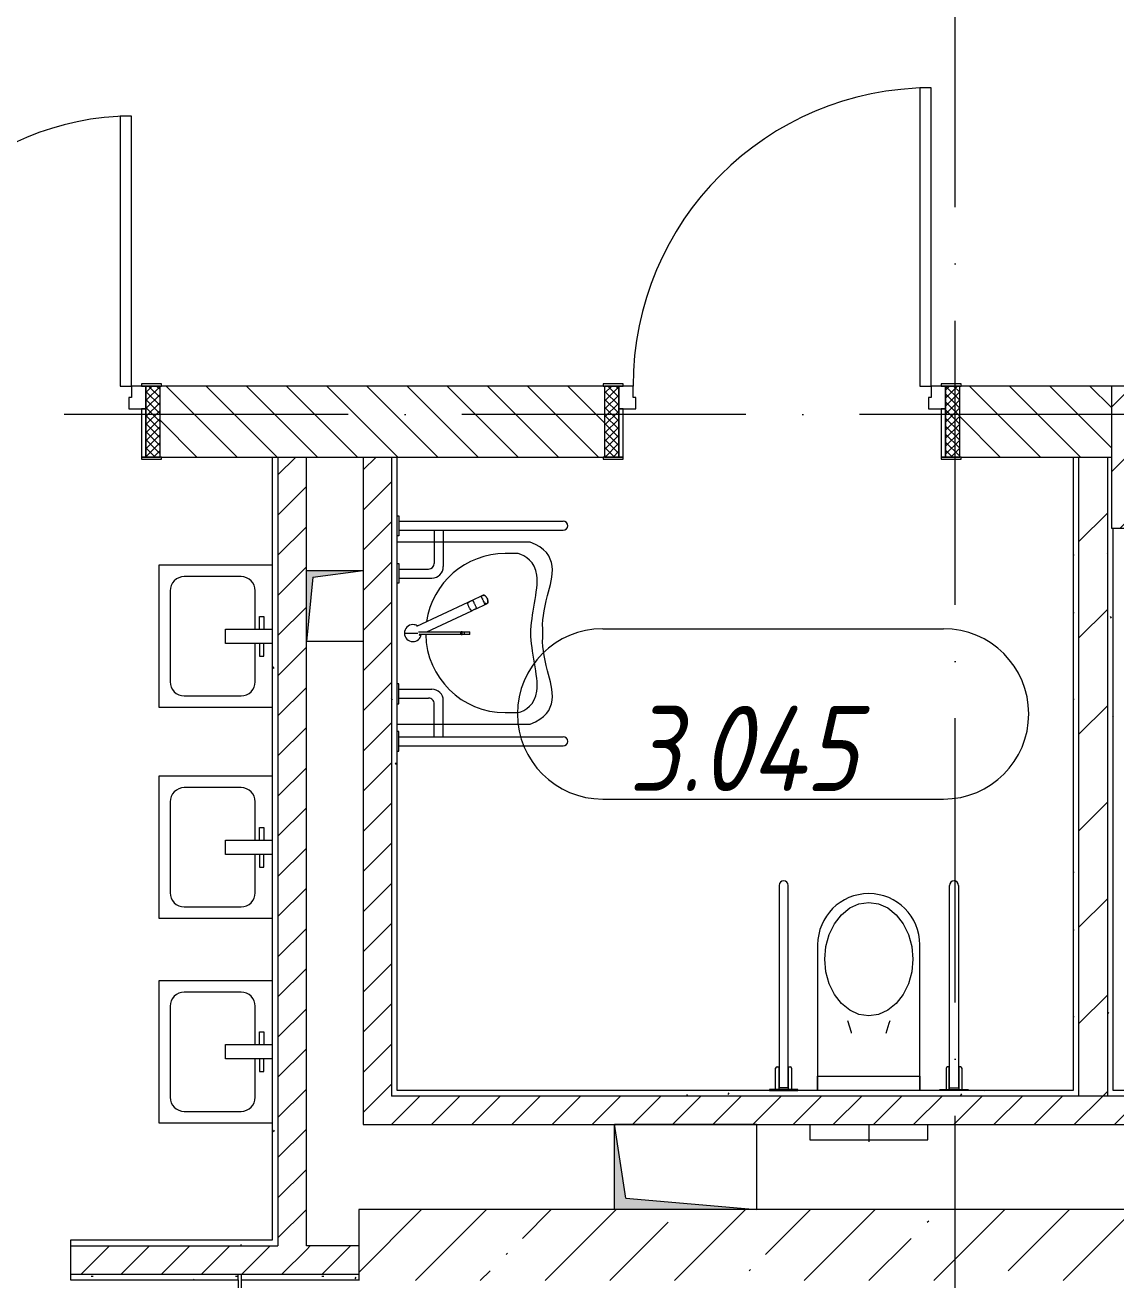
# Model space of a CAD drawing. Header units: millimetres. Extents: x -6467 to 106027, y -7090 to 195095.
# Drawn here: x 6684 to 10525, y 105548 to 109966 of the extents above; entities that cross this region are included whole.
import ezdxf

# ---------------------------------------------------------------- set-up
doc = ezdxf.new("R2010")
doc.units = ezdxf.units.MM
doc.linetypes.add('50_200_ШТРИХ_1Т_ш5_п1_п1_', pattern=[1400, 1000, -200, 0, -200])
for name, color, linetype, lineweight, true_color in [('A-AREA-IDEN-1', 7, 'Continuous', 9, 0xaaaaaa), ('A-GENM-1', 7, 'Continuous', 9, 0xaaaaaa), ('A-WALL-1', 7, 'Continuous', 5, 0x77b143), ('A-WALL-FNSH-2', 7, 'Continuous', 5, 0xaaaaaa), ('I-WALL-1', 7, 'Continuous', 5, 0x787878), ('M-EQPM-1', 7, 'Continuous', 9, 0xaaaaaa), ('M-EQPM-2', 7, 'Continuous', 9, 0xe2e2e2), ('P-SANR-FIXT-1', 7, 'Continuous', 9, 0xaaaaaa), ('Оси-3', 7, '50_200_ШТРИХ_1Т_ш5_п1_п1_', 9, 0xaaaaaa)]:
    doc.layers.add(name, color=color, linetype=linetype, lineweight=lineweight, true_color=true_color)
for name, color, linetype, lineweight in [('A-DOOR', 7, 'Continuous', 9), ('A-DOOR-2', 7, 'Continuous', 5), ('A-DOOR-FRAM', 7, 'Continuous', 9), ('A-DOOR-FRAM-2', 7, 'Continuous', 5), ('A-WALL', 7, 'Continuous', 5), ('A-WALL-FNSH-1', 7, 'Continuous', 5), ('I-WALL', 7, 'Continuous', 5), ('S-COLS', 7, 'Continuous', 9), ('S-COLS-1', 7, 'Continuous', 5)]:
    doc.layers.add(name, color=color, linetype=linetype, lineweight=lineweight)
doc.styles.add('ISOCPEUR_I_1', font='isocpeui.ttf', dxfattribs={"width": 0.85, "height": 2.5})
pattern_1 = [(0, (109.45, 102614.03), (406.4, 101.6), [6.706, -298.094, 6.706, -298.094, -1625.6]), (0, (109.45, 102614.03), (406.4, 101.6), [-609.6, 6.706, -602.894, 6.706, -298.094, -711.2]), (0, (109.45, 102614.03), (406.4, 101.6), [-1524, 6.706, -196.494, 6.706, -501.294]), (120, (261.85, 102664.83), (-291.1882, 301.1527), [6.706, -298.094, 6.706, -298.094, -1625.6]), (120, (261.85, 102664.83), (-291.1882, 301.1527), [-609.6, 6.706, -602.894, 6.706, -298.094, -711.2]), (120, (261.85, 102664.83), (-291.1882, 301.1527), [-1524, 6.706, -196.494, 6.706, -501.294]), (240, (312.65, 102868.03), (-115.2118, -402.7527), [6.706, -298.094, 6.706, -298.094, -1625.6]), (240, (312.65, 102868.03), (-115.2118, -402.7527), [-609.6, 6.706, -602.894, 6.706, -298.094, -711.2]), (240, (312.65, 102868.03), (-115.2118, -402.7527), [-1524, 6.706, -196.494, 6.706, -501.294])]
pattern_2 = [(45, (109.45, 102614.03), (-70.7107, 70.7107), [])]

# ---------------------------------------------------------------- blocks, each defined once
blk = doc.blocks.new('SND_Унитаз_Jika_Olymp_с_инсталяцией - Унитаз_ выпуск прямой_ установка на пол_693х360х360_ PN30_12_ ХВ резьба HP DN15_ К гл_ кон П DN100-17949462-АИ_План этажа Радиаторы_3')
at = {"layer": 'P-SANR-FIXT-1'}
for p, q in [((0, -54), (0, 6.3)), ((-208, 0), (-208, -54)), ((208, 0), (-208, 0)), ((208, -54), (208, 0)), ((-180, -174), (-180, -687.1)), ((-180, -224), (-180, -174)), ((180, -687.1), (180, -174)), ((180, -174), (180, -224)), ((180, -224), (-180, -224))]:
    blk.add_line(p, q, dxfattribs=at)
at = {"layer": 'P-SANR-FIXT-1', "flags": 128}
for points in [[(-61.7, -376.2), (-71.7, -411.6), (-75, -420.3)], [(75, -420.3), (62.3, -378.9), (61.7, -376.2)], [(0, -836.5), (-34.5, -831.5), (-67.3, -816.7), (-96.6, -792.9), (-121.2, -761.2), (-139.7, -723.3), (-151.1, -681), (-155, -636.5), (-151.1, -592), (-139.7, -549.7), (-121.2, -511.8), (-96.6, -480.1), (-67.3, -456.3), (-34.5, -441.5), (0, -436.5)], [(0, -436.5), (34.5, -441.5), (67.3, -456.3), (96.6, -480.1), (121.2, -511.8), (139.7, -549.7), (151.1, -592), (155, -636.5), (151.1, -681), (139.7, -723.3), (121.2, -761.2), (96.6, -792.9), (67.3, -816.7), (34.5, -831.5), (0, -836.5)]]:
    blk.add_lwpolyline(points, dxfattribs=at)
at = {"layer": 'P-SANR-FIXT-1'}
blk.add_arc((0, -687.1), 180, 180, 360, dxfattribs=at)
blk = doc.blocks.new('132_МГН_Поручень для унитаза_тип откидной - ПР 1Р-17949463-АИ_План этажа Радиаторы_3')
at = {"layer": 'A-GENM-1'}
for p, q in [((-50, -3), (-50, 0)), ((50, 0), (50, -3)), ((50, -3), (-50, -3)), ((-17, -3), (-28.2, -3)), ((-28.2, -3), (-28.2, -78)), ((-17, -83), (-17, -3)), ((-16.6, -8.9), (-16.6, -4.2)), ((-16, -9.5), (-16.6, -8.9)), ((-16, -722), (-16, -9.5)), ((16, -9.5), (-16, -9.5)), ((16, -9.5), (16.6, -8.9)), ((16, -9.5), (16, -722)), ((16.6, -8.9), (16.6, -4.2)), ((28.2, -3), (17, -3)), ((17, -3), (17, -83)), ((28.2, -78), (28.2, -3)), ((-23.2, -83), (-17, -83)), ((17, -83), (23.2, -83))]:
    blk.add_line(p, q, dxfattribs=at)
for centre, radius, start, end in [((-15.3, -4.2), 1.24, 90, 180), ((15.3, -4.2), 1.24, 0, 90), ((-23.2, -78), 5, 180, 270), ((23.2, -78), 5, 270, 360), ((0, -722), 16, 180, 270), ((0, -722), 16, 270, 360)]:
    blk.add_arc(centre, radius, start, end, dxfattribs=at)
blk = doc.blocks.new('132_МГН_Поручень для унитаза_тип откидной - ПР 1Р-17910367-АИ_План этажа Радиаторы_3')
at = {"layer": 'A-GENM-1'}
for p, q in [((-16, 722), (-16, 9.5)), ((16, 9.5), (16, 722)), ((-28.2, 3), (-28.2, 78)), ((-23.2, 83), (-17, 83)), ((-17, 83), (-17, 3)), ((17, 83), (23.2, 83)), ((17, 3), (17, 83)), ((28.2, 78), (28.2, 3)), ((-50, 3), (-50, 0)), ((50, 3), (-50, 3)), ((-17, 3), (-28.2, 3)), ((-16, 9.5), (-16.6, 8.9)), ((-16.6, 8.9), (-16.6, 4.2)), ((16, 9.5), (-16, 9.5)), ((16, 9.5), (16.6, 8.9)), ((16.6, 8.9), (16.6, 4.2)), ((28.2, 3), (17, 3)), ((50, 0), (50, 3)), ((-50, 0), (50, 0))]:
    blk.add_line(p, q, dxfattribs=at)
for centre, radius, start, end in [((0, 722), 16, 90, 180), ((0, 722), 16, 0, 90), ((-23.2, 78), 5, 90, 180), ((23.2, 78), 5, 0, 90), ((-15.3, 4.2), 1.24, 180, 270), ((15.3, 4.2), 1.24, 270, 360)]:
    blk.add_arc(centre, radius, start, end, dxfattribs=at)
blk = doc.blocks.new('АИ_2D_Поручень МГН - АИ_2D_Поручень МГН-17910365-АИ_План этажа Радиаторы_3')
at = {"layer": 'P-SANR-FIXT-1'}
for p, q in [((-414.6, 0), (-414.6, -5)), ((-344.6, -5), (-344.6, 0)), ((-247, 0), (-247, -5)), ((-177, -5), (-177, 0)), ((177, -5), (177, 0)), ((247, 0), (247, -5)), ((344.6, -5), (344.6, 0)), ((414.6, 0), (414.6, -5)), ((-414.6, -5), (-344.6, -5)), ((-395.4, -5), (-395.4, -584.2)), ((-363.8, -5), (-363.8, -584.2)), ((-247, -5), (-177, -5)), ((-227.3, -5), (-227.3, -110.2)), ((-195.7, -5), (-195.7, -122)), ((247, -5), (177, -5)), ((195.7, -5), (195.7, -122)), ((227.3, -5), (227.3, -110.2)), ((414.6, -5), (344.6, -5)), ((363.8, -5), (363.8, -584.2)), ((395.4, -5), (395.4, -584.2)), ((-363.8, -130.2), (-247.3, -130.2)), ((363.8, -130.2), (247.3, -130.2)), ((-363.8, -162), (-235.7, -162)), ((363.8, -162), (235.7, -162))]:
    blk.add_line(p, q, dxfattribs=at)
for centre, radius, start, end in [((-247.3, -110.2), 20, 270, 0), ((-235.7, -122), 40, 270, 0), ((235.7, -122), 40, 180, 270), ((247.3, -110.2), 20, 180, 270), ((-379.6, -584.2), 15.8, 180, 360), ((379.6, -584.2), 15.8, 180, 360)]:
    blk.add_arc(centre, radius, start, end, dxfattribs=at)
blk = doc.blocks.new('SND_Умывальник МГН_Jika - гибкая подводка_ 640х550х165 PN6_3_ ХВ_ГВ накидная гайка BP DN15_ К-гл_кон_ П DN 50-17949464-АИ_План этажа Радиаторы_3')
at = {"layer": 'P-SANR-FIXT-1'}
for p, q in [((-320, 0), (-320, -468)), ((320, -468), (320, 0)), ((0, -25), (0, -72.9)), ((-7.2, -77.6), (-5, -82.3)), ((-5, -222.8), (-5, -77.2)), ((5, -75.2), (5, -222.8)), ((108.1, -248.8), (23.7, -67.8)), ((5, -103.7), (79, -262.4)), ((-5, -228.7), (-5, -222.8)), ((5, -222.8), (-5, -222.8)), ((-5, -225.3), (-5, -228.7)), ((-5, -236.8), (-5, -228.7)), ((-5, -228.7), (5, -228.7)), ((-5, -254.9), (-5, -236.8)), ((-5, -236.8), (5, -236.8)), ((-5, -254.9), (5, -254.9)), ((5, -222.8), (5, -228.7)), ((5, -228.7), (5, -225.3)), ((5, -228.7), (5, -236.8)), ((5, -236.8), (5, -254.9)), ((87.1, -279.9), (100.7, -308.9)), ((109.1, -305.9), (111.4, -304.2)), ((129.8, -295.3), (116.3, -266.3)), ((119.3, -300.5), (122.1, -299.8)), ((-280, -380), (-280, -425)), ((280, -425), (280, -380))]:
    blk.add_line(p, q, dxfattribs=at)
at = {"layer": 'P-SANR-FIXT-1', "flags": 128}
for points in [[(87.1, -279.9), (83, -270.9), (79, -262.4)], [(79, -262.4), (83, -270.9), (87.1, -279.9)], [(108.1, -248.8), (112.1, -257.3), (116.3, -266.3)], [(116.3, -266.3), (112.1, -257.3), (108.1, -248.8)], [(104, -316.1), (102.9, -313.7), (100.7, -308.9)], [(100.7, -308.9), (102.9, -313.7), (104, -316.1)], [(133.2, -302.5), (133.5, -304), (133.4, -305.6), (132.7, -307.4), (131.6, -309.2), (130.1, -311), (128.1, -312.8), (125.8, -314.4), (123.3, -315.9), (120.6, -317.1), (117.8, -318.1), (115.1, -318.8), (112.5, -319.2), (110.1, -319.2), (108, -318.9), (106.2, -318.3), (104.9, -317.3), (104, -316.1)], [(129.8, -295.3), (132, -300.1), (133.2, -302.5)], [(133.2, -302.5), (132, -300.1), (129.8, -295.3)], [(131, -300.4), (132.3, -301.3), (133.2, -302.5)], [(104, -316.1), (103.7, -314.7), (103.8, -313.1), (104.4, -311.3), (105.6, -309.5)]]:
    blk.add_lwpolyline(points, dxfattribs=at)
at = {"layer": 'P-SANR-FIXT-1'}
for centre, radius, start, end in [((0, -55), 30, 0, 180), ((0, -55), 30, 180, 260.3407), ((0, -55), 30, 330, 360), ((0, -380), 280, 91.025, 180), ((0, -380), 280, 0, 81.6741)]:
    blk.add_arc(centre, radius, start, end, dxfattribs=at)
for points, knots in [([(79, -262.4), (78.9, -262.2), (78.9, -261.7), (79.4, -260.8), (80.3, -259.8), (81.3, -258.9), (82.4, -258), (84.1, -256.8), (86.6, -255.2), (90.1, -253.3), (94, -251.5), (98, -249.9), (101.4, -248.8), (104, -248.3), (105.8, -248.1), (107.4, -248.1), (108, -248.5), (108.1, -248.8)], [-1, -1, -1, -1, -0.958333, -0.916667, -0.875, -0.833333, -0.791667, -0.75, -0.666667, -0.555556, -0.444444, -0.333333, -0.222222, -0.166667, -0.111111, -0.055556, 0, 0, 0, 0]), ([(108.1, -248.8), (108.2, -249), (108.2, -249.6), (107.7, -250.4), (107.3, -250.9), (107.1, -251.1)], [-1, -1, -1, -1, -0.9583333, -0.9166667, -0.8888889, -0.8888889, -0.8888889, -0.8888889]), ([(87.1, -279.9), (87.1, -279.9), (87.5, -279.7), (88.7, -279), (90.3, -278.3), (92.6, -277.2), (95.8, -275.7), (99.6, -273.9), (103.6, -272), (107.1, -270.4), (109.9, -269.1), (111.7, -268.3), (113, -267.7), (114.2, -267.2), (115.3, -266.7), (116, -266.4), (116.2, -266.3), (116.3, -266.3)], [0, 0, 0, 0, 0.055556, 0.111111, 0.166667, 0.222222, 0.333333, 0.444444, 0.555556, 0.666667, 0.75, 0.791667, 0.833333, 0.875, 0.916667, 0.958333, 1, 1, 1, 1]), ([(100.7, -308.9), (100.7, -308.9), (101, -308.8), (102.4, -308.2), (103.9, -307.5), (106.3, -306.5), (109.4, -305), (113.3, -303.2), (116.6, -301.7), (119.2, -300.5), (121.1, -299.6), (123.1, -298.6), (124.9, -297.7), (126.6, -296.9), (128.2, -296.2), (129.5, -295.5), (129.8, -295.3), (129.8, -295.3)], [-1, -1, -1, -1, -0.944444, -0.888889, -0.833333, -0.777778, -0.666667, -0.555556, -0.444444, -0.388889, -0.333333, -0.277778, -0.222222, -0.166667, -0.111111, -0.055556, 0, 0, 0, 0]), ([(106.5, -308.4), (106, -308.9), (105.1, -310), (104.2, -311.6), (103.8, -313), (103.6, -314.4), (103.7, -315.5), (104, -316.1)], [0.7777778, 0.7777778, 0.7777778, 0.7777778, 0.8333333, 0.8888889, 0.9166667, 0.9444444, 1, 1, 1, 1]), ([(104, -316.1), (104.3, -316.8), (105.3, -317.8), (107.3, -318.8), (109.4, -319.2), (112.3, -319.3), (115.9, -318.8), (120, -317.5), (123.3, -315.9), (125.7, -314.5), (127.5, -313.3), (129.2, -311.9), (130.8, -310.3), (132.1, -308.6), (133.1, -306.7), (133.7, -304.6), (133.5, -303.2), (133.2, -302.5)], [0, 0, 0, 0, 0.055556, 0.111111, 0.166667, 0.222222, 0.333333, 0.444444, 0.555556, 0.611111, 0.666667, 0.722222, 0.777778, 0.833333, 0.888889, 0.944444, 1, 1, 1, 1]), ([(112.5, -303.5), (112.2, -303.7), (111.2, -304.3), (110.3, -305), (109.7, -305.4)], [0.57836957, 0.57836957, 0.57836957, 0.57836957, 0.61111111, 0.66666667, 0.66666667, 0.66666667, 0.66666667]), ([(121.4, -300), (120.7, -300.1), (119.6, -300.4), (118.5, -300.8), (118.1, -301)], [0.33333333, 0.33333333, 0.33333333, 0.33333333, 0.38888889, 0.42211174, 0.42211174, 0.42211174, 0.42211174]), ([(133.2, -302.5), (132.8, -301.9), (132, -300.9), (130.9, -300.3), (130.4, -300.1)], [0, 0, 0, 0, 0.05555556, 0.097424, 0.097424, 0.097424, 0.097424]), ([(-280, -425), (-272.8, -450.8), (-229.3, -523.4), (-61.7, -470), (0, -470)], [-0.6664917, -0.6664917, -0.6664917, -0.6664917, -0.3523534, 0, 0, 0, 0]), ([(0, -470), (61.7, -470), (229.3, -523.4), (272.8, -450.8), (280, -425)], [-0.6664917, -0.6664917, -0.6664917, -0.6664917, -0.3141383, 0, 0, 0, 0]), ([(-320, -468), (-281.1, -574.8), (-131.1, -523.5), (-41.2, -508.8), (0, -512.9)], [0, 0, 0, 0, 0.3972744, 0.715552, 0.715552, 0.715552, 0.715552]), ([(0, -512.9), (41.2, -508.8), (131.1, -523.5), (281.1, -574.8), (320, -468)], [0, 0, 0, 0, 0.3182776, 0.715552, 0.715552, 0.715552, 0.715552])]:
    blk.add_open_spline(points, degree=3, knots=knots, dxfattribs=at)
blk = doc.blocks.new('SND_2D_Раковина1 - 400х300-18442872-АИ_План этажа Радиаторы_3')
at = {"layer": 'P-SANR-FIXT-1'}
for p, q in [((-250, 220), (-250, -180)), ((250, 220), (-250, 220)), ((160, 180), (-160, 180)), ((250, -180), (250, 220)), ((-210, 130), (-210, -70)), ((210, -70), (210, 130)), ((-25, -180), (-25, -15)), ((-25, -15), (25, -15)), ((25, -15), (25, -180)), ((-160, -120), (-25, -120)), ((25, -120), (160, -120)), ((-70, -135), (-70, -150)), ((-25, -135), (-70, -135)), ((-70, -150), (-25, -150)), ((25, -135), (70, -135)), ((70, -150), (25, -150)), ((70, -135), (70, -150))]:
    blk.add_line(p, q, dxfattribs=at)
for centre, start, end in [((-160, 130), 90, 180), ((160, 130), 360, 90), ((-160, -70), 180, 270), ((160, -70), 270, 360)]:
    blk.add_arc(centre, 50, start, end, dxfattribs=at)
blk = doc.blocks.new('BSC_Колонна _Прямоугольная - 500х500-V75-АИ_План этажа Радиаторы_3')
at = {"layer": 'S-COLS-1'}
h = blk.add_hatch(dxfattribs=at)
h.set_pattern_fill('FP_103', color=256, style=0, pattern_type=2)
h.set_pattern_definition([(45, (-10650, -5831.04), (-228.0985, 228.0985), []), (45, (-10421.9, -5831.04), (-228.0985, 228.0985), [403.225, -80.645, 6.706, -73.939])])
h.paths.add_polyline_path([(-250, -250), (250, -250), (250, 250), (-250, 250)])
for p, q in [((250, 250), (-250, 250)), ((-250, 250), (-250, -250)), ((250, -250), (250, 250)), ((-250, -250), (250, -250))]:
    blk.add_line(p, q, dxfattribs=at)
blk = doc.blocks.new('110_Дверь_СКБ_1Ст_Внутренняя - СОШ_Д-04_Дв_1150_900_x2100h_туалет для мальчиков_ туалет для девочек-26085025-АИ_План этажа Радиаторы_3')
at = {"layer": 'A-DOOR-2'}
h = blk.add_hatch(dxfattribs=at)
h.set_pattern_fill('FP_48', color=256, style=0, pattern_type=2)
h.set_pattern_definition([(135, (1751.41, 189.685), (-14.14214, -14.14214), []), (225, (1751.41, 189.685), (14.14214, -14.14214), [])])
h.paths.add_polyline_path([(587.5, -125), (587.5, 125), (537.5, 125), (537.5, -125)])
at = {"layer": 'A-DOOR-FRAM-2'}
h = blk.add_hatch(dxfattribs=at)
h.set_pattern_fill('FP_49', color=256, style=0, pattern_type=2)
h.set_pattern_definition([(45, (-371.384, 189.685), (-14.1421, 14.1421), []), (135, (-371.384, 189.685), (-14.1421, -14.1421), [])])
h.paths.add_polyline_path([(-512.5, -125), (-512.5, 125), (-562.5, 125), (-562.5, -125)])
at = {"layer": 'A-DOOR'}
for p, q in [((487.5, 1075), (447.5, 1075)), ((447.5, 1075), (447.5, 125)), ((487.5, 125), (487.5, 1075)), ((447.5, 125), (487.5, 125))]:
    blk.add_line(p, q, dxfattribs=at)
at = {"layer": 'A-DOOR-2'}
blk.add_arc((487.5, 125), 950, 90, 180, dxfattribs=at)
at = {"layer": 'A-DOOR-FRAM'}
for p, q in [((-497.5, 133), (-567.5, 133)), ((-567.5, 133), (-567.5, 125)), ((-497.5, 125), (-497.5, 133)), ((592.5, 133), (522.5, 133)), ((522.5, 133), (522.5, 125)), ((592.5, 125), (592.5, 133)), ((-567.5, 125), (-497.5, 125)), ((-512.5, 125), (-562.5, 125)), ((-562.5, 125), (-562.5, -125)), ((-462.5, 125), (-512.5, 125)), ((-512.5, 125), (-512.5, 45)), ((-512.5, -125), (-512.5, 125)), ((-497.5, 125), (-512.5, 125)), ((-512.5, 125), (-512.5, 124)), ((-512.5, 124), (-497.5, 124)), ((-497.5, 124), (-497.5, 125)), ((-462.5, 85), (-462.5, 125)), ((487.5, 125), (487.5, 85)), ((537.5, 125), (487.5, 125)), ((537.5, 125), (522.5, 125)), ((522.5, 125), (522.5, 124)), ((522.5, 125), (592.5, 125)), ((522.5, 124), (537.5, 124)), ((537.5, 45), (537.5, 125)), ((587.5, 125), (537.5, 125)), ((537.5, 125), (537.5, -125)), ((537.5, 124), (537.5, 125)), ((587.5, -125), (587.5, 125)), ((-512.5, 45), (-452.5, 45)), ((-497.5, 45), (-512.5, 45)), ((-512.5, 45), (-512.5, -125)), ((-497.5, -125), (-497.5, 45)), ((-452.5, 85), (-462.5, 85)), ((-452.5, 45), (-452.5, 85)), ((487.5, 85), (477.5, 85)), ((477.5, 85), (477.5, 45)), ((477.5, 45), (537.5, 45)), ((537.5, 45), (522.5, 45)), ((522.5, 45), (522.5, -125)), ((537.5, -125), (537.5, 45)), ((-497.5, -125), (-567.5, -125)), ((-567.5, -125), (-567.5, -133)), ((-562.5, -125), (-512.5, -125)), ((-512.5, -125), (-497.5, -125)), ((-497.5, -133), (-497.5, -125)), ((522.5, -125), (537.5, -125)), ((592.5, -125), (522.5, -125)), ((522.5, -125), (522.5, -133)), ((537.5, -125), (587.5, -125)), ((592.5, -133), (592.5, -125)), ((-567.5, -133), (-497.5, -133)), ((522.5, -133), (592.5, -133))]:
    blk.add_line(p, q, dxfattribs=at)
blk = doc.blocks.new('Канал вертикальный прямоугольный - Шахта - значок проема-24087344-АИ_План этажа Радиаторы_3')
at = {"layer": 'M-EQPM-2'}
blk.add_hatch(color=256, dxfattribs=at).paths.add_polyline_path([(-150, -250), (-110, 210), (150, 250), (-150, 250)])
at = {"layer": 'M-EQPM-1'}
for p, q in [((-150, -250), (-150, 250)), ((-150, 250), (150, 250)), ((-110, 210), (150, 250)), ((150, 250), (150, -250)), ((-110, 210), (-150, -250)), ((150, -250), (-150, -250))]:
    blk.add_line(p, q, dxfattribs=at)
blk = doc.blocks.new('Канал вертикальный прямоугольный - Шахта - значок проема-24087366-АИ_План этажа Радиаторы_3')
at = {"layer": 'M-EQPM-2'}
blk.add_hatch(color=256, dxfattribs=at).paths.add_polyline_path([(-100, 125), (-100, -125), (-77.5, 102.5), (100, 125)])
at = {"layer": 'M-EQPM-1'}
for p, q in [((-100, -125), (-100, 125)), ((-100, 125), (100, 125)), ((-77.5, 102.5), (-100, -125)), ((-77.5, 102.5), (100, 125)), ((100, 125), (100, -125)), ((100, -125), (-100, -125))]:
    blk.add_line(p, q, dxfattribs=at)
blk = doc.blocks.new('110_Дверь_СКБ_1_адиаторы_32')
at = {"layer": 'A-DOOR-2'}
h = blk.add_hatch(dxfattribs=at)
h.set_pattern_fill('FP_130', color=256, style=0, pattern_type=2)
h.set_pattern_definition([(135, (1701.41, 189.685), (-14.14214, -14.14214), []), (225, (1701.41, 189.685), (14.14214, -14.14214), [])])
h.paths.add_polyline_path([(637.5, -125), (637.5, 125), (587.5, 125), (587.5, -125)])
at = {"layer": 'A-DOOR-FRAM-2'}
h = blk.add_hatch(dxfattribs=at)
h.set_pattern_fill('FP_131', color=256, style=0, pattern_type=2)
h.set_pattern_definition([(45, (-421.384, 189.685), (-14.1421, 14.1421), []), (135, (-421.384, 189.685), (-14.1421, -14.1421), [])])
h.paths.add_polyline_path([(-562.5, -125), (-562.5, 125), (-612.5, 125), (-612.5, -125)])
at = {"layer": 'A-DOOR'}
for p, q in [((537.5, 1175), (497.5, 1175)), ((497.5, 1175), (497.5, 125)), ((537.5, 125), (537.5, 1175)), ((497.5, 125), (537.5, 125))]:
    blk.add_line(p, q, dxfattribs=at)
at = {"layer": 'A-DOOR-2'}
blk.add_arc((537.5, 125), 1050, 90, 180, dxfattribs=at)
at = {"layer": 'A-DOOR-FRAM'}
for p, q in [((-547.5, 133), (-617.5, 133)), ((-617.5, 133), (-617.5, 125)), ((-547.5, 125), (-547.5, 133)), ((642.5, 133), (572.5, 133)), ((572.5, 133), (572.5, 125)), ((642.5, 125), (642.5, 133)), ((-617.5, 125), (-547.5, 125)), ((-562.5, 125), (-612.5, 125)), ((-612.5, 125), (-612.5, -125)), ((-512.5, 125), (-562.5, 125)), ((-562.5, 125), (-562.5, 45)), ((-562.5, -125), (-562.5, 125)), ((-547.5, 125), (-562.5, 125)), ((-562.5, 125), (-562.5, 124)), ((-562.5, 124), (-547.5, 124)), ((-547.5, 124), (-547.5, 125)), ((-512.5, 85), (-512.5, 125)), ((537.5, 125), (537.5, 85)), ((587.5, 125), (537.5, 125)), ((587.5, 125), (572.5, 125)), ((572.5, 125), (572.5, 124)), ((572.5, 125), (642.5, 125)), ((572.5, 124), (587.5, 124)), ((587.5, 45), (587.5, 125)), ((637.5, 125), (587.5, 125)), ((587.5, 125), (587.5, -125)), ((587.5, 124), (587.5, 125)), ((637.5, -125), (637.5, 125)), ((-562.5, 45), (-502.5, 45)), ((-547.5, 45), (-562.5, 45)), ((-562.5, 45), (-562.5, -125)), ((-547.5, -125), (-547.5, 45)), ((-502.5, 85), (-512.5, 85)), ((-502.5, 45), (-502.5, 85)), ((537.5, 85), (527.5, 85)), ((527.5, 85), (527.5, 45)), ((527.5, 45), (587.5, 45)), ((587.5, 45), (572.5, 45)), ((572.5, 45), (572.5, -125)), ((587.5, -125), (587.5, 45)), ((-547.5, -125), (-617.5, -125)), ((-617.5, -125), (-617.5, -133)), ((-612.5, -125), (-562.5, -125)), ((-562.5, -125), (-547.5, -125)), ((-547.5, -133), (-547.5, -125)), ((572.5, -125), (587.5, -125)), ((642.5, -125), (572.5, -125)), ((572.5, -125), (572.5, -133)), ((587.5, -125), (637.5, -125)), ((642.5, -133), (642.5, -125)), ((-617.5, -133), (-547.5, -133)), ((572.5, -133), (642.5, -133))]:
    blk.add_line(p, q, dxfattribs=at)
blk = doc.blocks.new('АР_Перемычка1 - АР_Перемычка-25566101-АИ_План этажа Радиаторы_3')
at = {"layer": 'A-GENM-1'}
blk.add_line((-250, -125), (-243, -125), dxfattribs=at)
blk = doc.blocks.new('AAR_СКБ_Марка_помещения_1_5 ммп - Номер-27962133-АИ_План этажа Радиаторы_3')
at = {"layer": 'A-AREA-IDEN-1'}
for p, q in [((-2.987, 3), (3.013, 3)), ((-2.987, 0), (3.013, 0))]:
    blk.add_line(p, q, dxfattribs=at)
for centre, start, end in [((-2.987, 1.5), 90, 270), ((3.013, 1.5), 270, 90)]:
    blk.add_arc(centre, 1.5, start, end, dxfattribs=at)

msp = doc.modelspace()

# ---------------------------------------------------------------- hatches: boundary and pattern name
at = {"layer": 'A-WALL'}
h = msp.add_hatch(dxfattribs=at)
h.set_pattern_fill('FP_1', color=256, style=0, pattern_type=2)
h.set_pattern_definition([(45, (109.45, 102614.03), (-228.0985, 228.0985), []), (45, (337.55, 102614.03), (-228.0985, 228.0985), [403.225, -80.645, 6.706, -73.939])])
h.paths.add_polyline_path([(12759.4, 105545.1), (12759.4, 105795.1), (7859.4, 105795.1), (7859.4, 105545.1), (10414.6, 105545.1), (10414.8, 105545.1), (11973.8, 105545.1)])
at = {"layer": 'I-WALL'}
h = msp.add_hatch(dxfattribs=at)
h.set_pattern_fill('FP_2', color=256, style=0, pattern_type=2)
h.set_pattern_definition([(135, (109.45, 102614.03), (-70.71068, -70.71068), [])])
h.paths.add_polyline_path([(34469.4, 108445.1), (34909.4, 108445.1), (34909.4, 108695.1), (33784.8, 108695.1), (33784.8, 108445.1), (34304.9, 108445.1)])
h.paths.add_polyline_path([(32234.4, 108445.1), (32584.8, 108445.1), (32584.8, 108695.1), (31052.4, 108695.1), (31052.4, 108445.1), (31984.4, 108445.1)])
h.paths.add_polyline_path([(28909.4, 108445.1), (28909.4, 108695.1), (28831.4, 108693.1), (28831.4, 108445.1)])
h.paths.add_polyline_path([(25909.4, 108445.1), (25909.4, 108695.1), (20409.4, 108695.1), (20409.4, 108445.1), (24909.4, 108445.1)])
h.paths.add_polyline_path([(27067.4, 108445.1), (27067.4, 108447.1), (27067.4, 108695.1), (26409.4, 108693.1), (26409.4, 108445.1), (26529.4, 108445.1)])
h.paths.add_polyline_path([(29409.4, 108445.1), (29449.4, 108445.1), (29449.4, 108695.1), (29409.4, 108695.1), (29409.4, 108530.1)])
h.paths.add_polyline_path([(30149.4, 108445.1), (30352.4, 108445.1), (30352.4, 108695.1), (30149.4, 108695.1), (30149.4, 108530.1)])
h.paths.add_polyline_path([(19909.4, 108445.1), (19909.4, 108695.1), (17409.4, 108695.1), (17409.4, 108445.1)])
h.paths.add_polyline_path([(16811.4, 108445.1), (16909.4, 108447.1), (16909.4, 108695.1), (16811.4, 108693.1), (16809.4, 108445.1)])
h.paths.add_polyline_path([(15009.4, 108445.1), (15047.4, 108447.1), (15047.4, 108695.1), (15009.4, 108693.1), (15009.4, 108447.1)])
h.paths.add_polyline_path([(12254.8, 108445.1), (12839.4, 108445.1), (12839.4, 108695.1), (12254.8, 108695.1)])
h.paths.add_polyline_path([(9979.8, 108445.1), (10509.4, 108445.1), (10509.4, 108695.1), (9974.8, 108695.1), (9974.8, 108445.1)])
h.paths.add_polyline_path([(11009.4, 108445.1), (11104.8, 108445.1), (11104.8, 108695.1), (11009.4, 108695.1), (11009.4, 108654.7)])
h.paths.add_polyline_path([(14409.4, 108445.1), (14509.4, 108445.1), (14509.4, 108695.1), (13989.4, 108695.1), (13989.4, 108445.1), (14389.4, 108445.1)])
h.paths.add_polyline_path([(7164.4, 108445.1), (8724.8, 108445.1), (8724.8, 108695.1), (7159.4, 108695.1), (7159.4, 108445.1)])
h.paths.add_polyline_path([(5909.4, 108445.1), (6009.4, 108445.1), (6009.4, 108695.1), (5909.4, 108695.1)])
h = msp.add_hatch(dxfattribs=at)
h.set_pattern_fill('FP_5', color=256, style=0, pattern_type=2)
h.set_pattern_definition(pattern_2)
h.paths.add_polyline_path([(7574.8, 105567.7), (7674.8, 105567.7), (7674.8, 108445.1), (7574.8, 108445.1), (7574.8, 105667.7)])
h = msp.add_hatch(dxfattribs=at)
h.set_pattern_fill('FP_5', color=256, style=0, pattern_type=2)
h.set_pattern_definition(pattern_2)
h.paths.add_polyline_path([(7874.8, 106194.6), (7974.8, 106194.6), (7974.8, 108445.1), (7874.8, 108445.1), (7874.8, 106214.6)])
h = msp.add_hatch(dxfattribs=at)
h.set_pattern_fill('FP_4', color=256, style=0, pattern_type=2)
h.set_pattern_definition([(45, (109.45, 102614.03), (-169.7056, 169.7056), [])])
h.paths.add_polyline_path([(10494.8, 106194.6), (10494.8, 108445.1), (10394.8, 108445.1), (10394.8, 106194.6)])
h = msp.add_hatch(dxfattribs=at)
h.set_pattern_fill('FP_5', color=256, style=0, pattern_type=2)
h.set_pattern_definition(pattern_2)
h.paths.add_polyline_path([(12639.4, 106094.6), (12659.4, 106094.6), (12659.4, 106194.6), (7874.8, 106194.6), (7874.8, 106094.6), (11059.4, 106094.6), (11059.9, 106094.6), (11146.7, 106094.6)])
h = msp.add_hatch(dxfattribs=at)
h.set_pattern_fill('FP_5', color=256, style=0, pattern_type=2)
h.set_pattern_definition(pattern_2)
h.paths.add_polyline_path([(7574.8, 105567.7), (7574.8, 105667.7), (6844.8, 105667.7), (6844.8, 105567.7), (7554.8, 105567.7)])
h.paths.add_polyline_path([(5659.4, 105567.7), (5894.8, 105567.7), (5894.8, 105667.7), (5659.4, 105667.7)])
h = msp.add_hatch(dxfattribs=at)
h.set_pattern_fill('FP_5', color=256, style=0, pattern_type=2)
h.set_pattern_definition(pattern_2)
h.paths.add_polyline_path([(7859.4, 105567.7), (7859.4, 105667.7), (7674.8, 105667.7), (7674.8, 105567.7), (7838.4, 105567.7)])
at = {"layer": 'I-WALL-1'}
h = msp.add_hatch(dxfattribs=at)
h.set_pattern_fill('FP_3', color=256, style=0, pattern_type=2)
h.set_pattern_definition(pattern_1)
h.paths.add_polyline_path([(7574.8, 105667.7), (7574.8, 108445.1), (7554.8, 108445.1), (7554.8, 105667.7)])
h = msp.add_hatch(dxfattribs=at)
h.set_pattern_fill('FP_3', color=256, style=0, pattern_type=2)
h.set_pattern_definition(pattern_1)
h.paths.add_polyline_path([(7974.8, 106214.6), (7994.8, 106214.6), (7994.8, 108445.1), (7974.8, 108445.1), (7974.8, 107277.3)])
h = msp.add_hatch(dxfattribs=at)
h.set_pattern_fill('FP_3', color=256, style=0, pattern_type=2)
h.set_pattern_definition(pattern_1)
h.paths.add_polyline_path([(10394.8, 106214.6), (10394.8, 108445.1), (10374.8, 108445.1), (10374.8, 106214.6)])
h = msp.add_hatch(dxfattribs=at)
h.set_pattern_fill('FP_3', color=256, style=0, pattern_type=2)
h.set_pattern_definition(pattern_1)
h.paths.add_polyline_path([(10494.8, 106214.6), (10514.8, 106214.6), (10514.8, 108195.1), (10509.4, 108195.1), (10509.4, 108445.1), (10494.8, 108445.1), (10494.8, 107277.3)])
h = msp.add_hatch(dxfattribs=at)
h.set_pattern_fill('FP_3', color=256, style=0, pattern_type=2)
h.set_pattern_definition(pattern_1)
h.paths.add_polyline_path([(12639.4, 106194.6), (12639.4, 106214.6), (10494.8, 106214.6), (10494.8, 106194.6), (11146.7, 106194.6)])
h.paths.add_polyline_path([(9492.6, 106194.6), (10394.8, 106194.6), (10394.8, 106214.6), (7974.8, 106214.6), (7974.8, 106194.6)])
h = msp.add_hatch(dxfattribs=at)
h.set_pattern_fill('FP_3', color=256, style=0, pattern_type=2)
h.set_pattern_definition(pattern_1)
h.paths.add_polyline_path([(5659.4, 105667.7), (5894.8, 105667.7), (5894.8, 105687.7), (5659.4, 105687.7)])
h.paths.add_polyline_path([(7554.8, 105667.7), (7554.8, 105687.7), (6844.8, 105687.7), (6844.8, 105667.7)])
h = msp.add_hatch(dxfattribs=at)
h.set_pattern_fill('FP_3', color=256, style=0, pattern_type=2)
h.set_pattern_definition(pattern_1)
h.paths.add_polyline_path([(7446.8, 105547.7), (7674.8, 105547.7), (7674.8, 105567.7), (7446.8, 105567.7)])
h.paths.add_polyline_path([(5894.8, 105547.7), (5894.8, 105567.7), (5659.4, 105567.7), (5659.4, 105547.7)])
h.paths.add_polyline_path([(6844.8, 105547.7), (7434.8, 105547.7), (7434.8, 105567.7), (6844.8, 105567.7)])
h = msp.add_hatch(dxfattribs=at)
h.set_pattern_fill('FP_3', color=256, style=0, pattern_type=2)
h.set_pattern_definition(pattern_1)
h.paths.add_polyline_path([(7674.8, 105547.7), (7859.4, 105547.7), (7859.4, 105567.7), (7674.8, 105567.7)])

# ---------------------------------------------------------------- linework, layer by layer
at = {"layer": 'A-WALL'}
for p, q in [((8719.8, 108695.1), (7164.4, 108695.1)), ((10509.4, 108695.1), (9979.8, 108695.1)), ((7164.4, 108445.1), (8719.8, 108445.1)), ((7574.8, 108445.1), (7574.8, 105667.7)), ((7974.8, 108445.1), (7974.8, 106194.6)), ((9979.8, 108445.1), (10509.4, 108445.1)), ((10394.8, 106194.6), (10394.8, 108445.1)), ((10494.8, 108445.1), (10494.8, 106194.6)), ((12659.4, 106194.6), (7974.8, 106194.6)), ((12759.4, 105795.1), (7859.4, 105795.1)), ((7859.4, 105795.1), (7859.4, 105545.1)), ((6844.8, 105667.7), (7574.8, 105667.7)), ((6844.8, 105567.7), (7859.4, 105567.7))]:
    msp.add_line(p, q, dxfattribs=at)
at = {"layer": 'A-WALL-1'}
for p, q in [((7434.8, 105547.7), (7434.8, 105567.7)), ((7446.8, 105547.7), (7446.8, 105567.7))]:
    msp.add_line(p, q, dxfattribs=at)
at = {"layer": 'A-WALL-FNSH-1'}
for p, q in [((7554.8, 108445.1), (7554.8, 105687.7)), ((7674.8, 108045.1), (7674.8, 108445.1)), ((7874.8, 108445.1), (7874.8, 106094.6)), ((7994.8, 106214.6), (7994.8, 108445.1)), ((10374.8, 108445.1), (10374.8, 106214.6)), ((10514.8, 106214.6), (10514.8, 108195.1)), ((7674.8, 105667.7), (7674.8, 107795.1)), ((10374.8, 106214.6), (7994.8, 106214.6)), ((12639.4, 106214.6), (10514.8, 106214.6)), ((7874.8, 106094.6), (12639.4, 106094.6)), ((7554.8, 105687.7), (6844.8, 105687.7)), ((6844.8, 105687.7), (6844.8, 105547.7)), ((7859.4, 105667.7), (7674.8, 105667.7)), ((6844.8, 105547.7), (7434.8, 105547.7)), ((7446.8, 105547.7), (7859.4, 105547.7))]:
    msp.add_line(p, q, dxfattribs=at)
at = {"layer": 'A-WALL-FNSH-2'}
for p, q in [((7434.8, 105547.7), (7434.8, 105142.7)), ((7446.8, 105142.7), (7446.8, 105547.7))]:
    msp.add_line(p, q, dxfattribs=at)
at = {"layer": 'Оси-3'}
for p, q in [((9959.4, 96724.3), (9959.4, 193895)), ((90428.2, 108595.1), (-5157.9, 108595.1))]:
    msp.add_line(p, q, dxfattribs=at)

# ---------------------------------------------------------------- block references
at = {"layer": 'A-AREA-IDEN-1', "xscale": 199.9999999999999, "yscale": 199.9999999999999, "zscale": 199.9999999999999}
msp.add_blockref('AAR_СКБ_Марка_помещения_1_5 ммп - Номер-27962133-АИ_План этажа Радиаторы_3', (9315.4, 107240.6), dxfattribs=at)
at = {"layer": 'A-DOOR-2'}
for name, p in [('110_Дверь_СКБ_1_адиаторы_32', (9337.3, 108570.1)), ('110_Дверь_СКБ_1Ст_Внутренняя - СОШ_Д-04_Дв_1150_900_x2100h_туалет для мальчиков_ туалет для девочек-26085025-АИ_План этажа Радиаторы_3', (6571.9, 108570.1))]:
    msp.add_blockref(name, p, dxfattribs=at)
at = {"layer": 'A-GENM-1'}
msp.add_blockref('АР_Перемычка1 - АР_Перемычка-25566101-АИ_План этажа Радиаторы_3', (8724.8, 108570.1), dxfattribs=at)
at = {"layer": 'M-EQPM-1'}
msp.add_blockref('Канал вертикальный прямоугольный - Шахта - значок проема-24087366-АИ_План этажа Радиаторы_3', (7774.8, 107920.1), dxfattribs=at)
at = {"layer": 'M-EQPM-1', "rotation": 89.99999999999827}
msp.add_blockref('Канал вертикальный прямоугольный - Шахта - значок проема-24087344-АИ_План этажа Радиаторы_3', (9009.4, 105945.8), dxfattribs=at)
at = {"layer": 'P-SANR-FIXT-1'}
for name, p, rotation in [('АИ_2D_Поручень МГН - АИ_2D_Поручень МГН-17910365-АИ_План этажа Радиаторы_3', (7994.8, 107823.4), 90.00000000000034), ('SND_Умывальник МГН_Jika - гибкая подводка_ 640х550х165 PN6_3_ ХВ_ГВ накидная гайка BP DN15_ К-гл_кон_ П DN 50-17949464-АИ_План этажа Радиаторы_3', (7994.8, 107825), 90.00000000000004), ('SND_2D_Раковина1 - 400х300-18442872-АИ_План этажа Радиаторы_3', (7374.8, 107814), 89.99999999999967), ('SND_2D_Раковина1 - 400х300-18442872-АИ_План этажа Радиаторы_3', (7374.8, 107071), 89.99999999999967), ('132_МГН_Поручень для унитаза_тип откидной - ПР 1Р-17949463-АИ_План этажа Радиаторы_3', (9954.9, 106214.6), 180), ('SND_Унитаз_Jika_Olymp_с_инсталяцией - Унитаз_ выпуск прямой_ установка на пол_693х360х360_ PN30_12_ ХВ резьба HP DN15_ К гл_ кон П DN100-17949462-АИ_План этажа Радиаторы_3', (9654.8, 106040.6), 180), ('SND_2D_Раковина1 - 400х300-18442872-АИ_План этажа Радиаторы_3', (7374.8, 106351), 89.99999999999967)]:
    msp.add_blockref(name, p, dxfattribs=dict(at, rotation=rotation))
msp.add_blockref('132_МГН_Поручень для унитаза_тип откидной - ПР 1Р-17910367-АИ_План этажа Радиаторы_3', (9354.9, 106214.8), dxfattribs=at)
at = {"layer": 'S-COLS'}
msp.add_blockref('BSC_Колонна _Прямоугольная - 500х500-V75-АИ_План этажа Радиаторы_3', (10759.4, 108445.1), dxfattribs=at)

# ---------------------------------------------------------------- texts
at = {"layer": 'A-AREA-IDEN-1', "insert": (9212.2, 107268.8), "char_height": 300, "width": 992, "attachment_point": 8, "line_spacing_factor": 1.139951, "style": 'ISOCPEUR_I_1'}
msp.add_mtext('\\pxqc,t8.46667,16.93333,25.4,33.86667,42.33333,50.8,59.26667,67.73333,76.2,84.66667,93.13333,101.6,110.06667,118.53333,127,135.46667,143.93333,152.4,160.86667,169.33333,177.8,186.26667,194.73333,203.2,211.66667,220.13333,228.6,237.06667,245.53333,254,262.46667,270.93333;{3.045}', dxfattribs=at)

doc.saveas('drawing.dxf')
